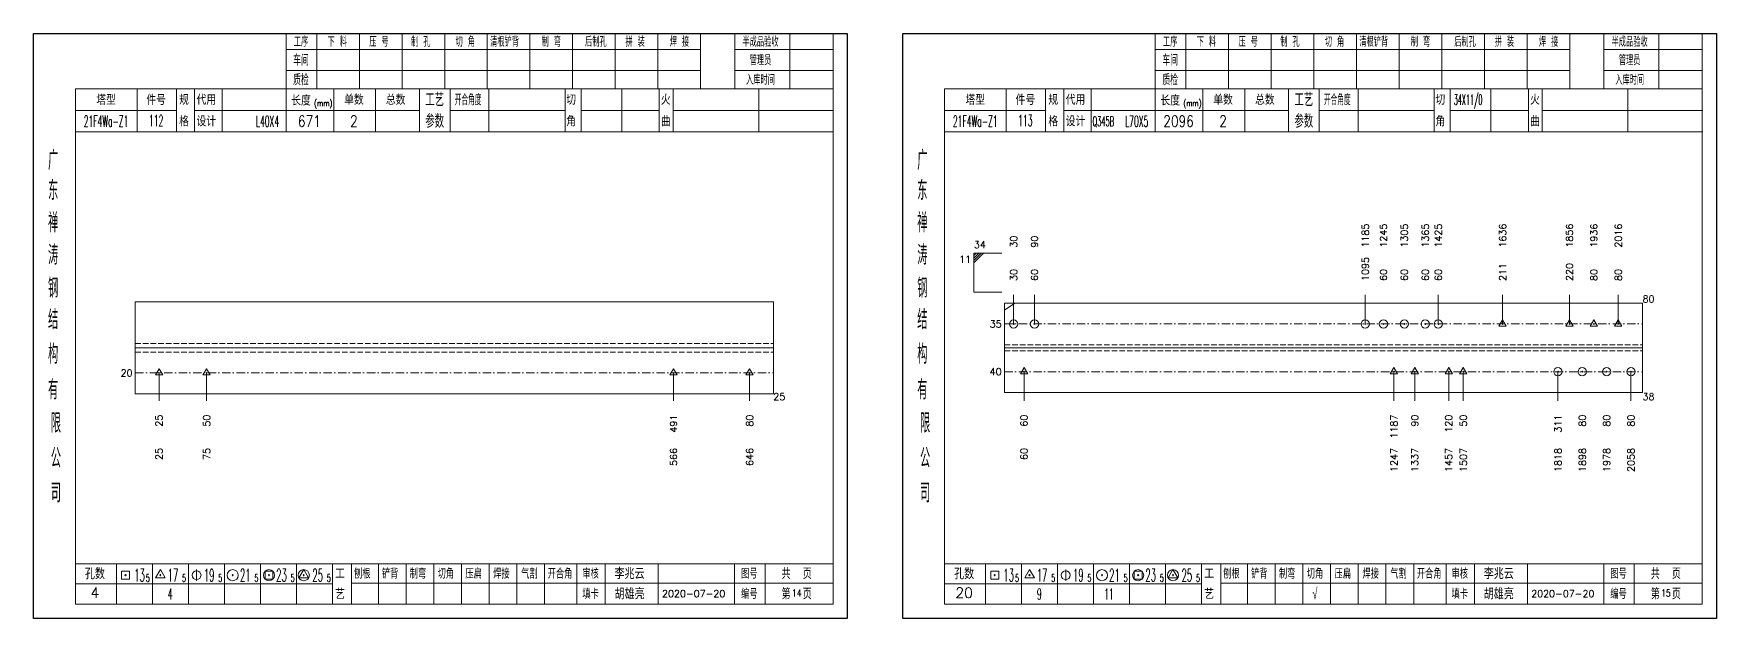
# Model space of a CAD drawing. Extents: x 1310 to 15542, y -76 to 8381.
# Drawn here: x 5574 to 6178, y 5794 to 6004 of the extents above; entities that cross this region are included whole.
import ezdxf
from ezdxf.enums import TextEntityAlignment as Align

# ---------------------------------------------------------------- set-up
doc = ezdxf.new("R2010")
doc.units = 0
doc.header["$MEASUREMENT"] = 0
doc.linetypes.add('一点画线', pattern=[5.2, 3, -1, 0.2, -1])
doc.linetypes.add('虚线', pattern=[2.75, 2, -0.75])
doc.layers.get('0').update_dxf_attribs({"linetype": 'CONTINUOUS', "lineweight": 25})
for name, color, linetype, lineweight in [('1', 7, 'CONTINUOUS', 25), ('4', 7, 'CONTINUOUS', 25), ('5', 7, 'CONTINUOUS', 25)]:
    doc.layers.add(name, color=color, linetype=linetype, lineweight=lineweight)
doc.styles.get("Standard").update_dxf_attribs({"font": 'simplex.shx', "width": 0.7, "height": 3, "bigfont": 'gbhzfs.shx'})

# ---------------------------------------------------------------- blocks, each defined once
blk = doc.blocks.new('孔17.5')
at = {"layer": '5', "color": 7, "linetype": 'Continuous', "lineweight": 13}
for p, q in [((0, 1), (-0.866, -0.5)), ((-0.1, -0.1), (0.1, 0.1)), ((0.1, -0.1), (-0.1, 0.1)), ((0.866, -0.5), (0, 1)), ((-0.866, -0.5), (0.866, -0.5))]:
    blk.add_line(p, q, dxfattribs=at)
blk = doc.blocks.new('孔21.5')
at = {"layer": '5', "color": 7, "linetype": 'Continuous', "lineweight": 13}
for p, q in [((-0.1, -0.1), (0.1, 0.1)), ((0.1, -0.1), (-0.1, 0.1))]:
    blk.add_line(p, q, dxfattribs=at)
blk.add_circle((0, 0), 1, dxfattribs=at)
blk = doc.blocks.new('CTJGK')
at = {"color": 6, "linetype": 'Continuous'}
for p, q in [((0, 209.97), (292.13, 209.97)), ((0, 0), (0, 209.97)), ((292.13, 209.97), (292.13, 0)), ((292.13, 0), (0, 0))]:
    blk.add_line(p, q, dxfattribs=at)

msp = doc.modelspace()

# ---------------------------------------------------------------- linework, layer by layer
at = {"color": 7, "linetype": 'Continuous', "lineweight": 13}
for p, q in [((5911.742, 5924.824), (5921.742, 5924.824)), ((5911.742, 5910.824), (5911.742, 5924.824)), ((5912.617, 5924.824), (5911.742, 5923.949)), ((5913.492, 5924.824), (5911.742, 5923.074)), ((5914.367, 5924.824), (5911.742, 5922.199)), ((5915.242, 5924.824), (5911.742, 5921.324)), ((5911.742, 5910.824), (5921.742, 5910.824)), ((5926.021, 5899.396), (5926.021, 5909.824)), ((5933.521, 5899.396), (5933.521, 5909.824)), ((6052.283, 5899.396), (6052.283, 5909.824)), ((6078.519, 5899.396), (6078.519, 5909.824)), ((6101.586, 5899.396), (6101.586, 5909.824)), ((6125.635, 5899.396), (6125.635, 5909.824)), ((6143.126, 5899.396), (6143.126, 5909.824)), ((5922.742, 5904.37), (5926.459, 5906.896)), ((5619.149, 5881.824), (5619.149, 5871.824)), ((5636.222, 5881.824), (5636.222, 5871.824)), ((5803.887, 5881.824), (5803.887, 5871.824)), ((5831.205, 5881.824), (5831.205, 5871.824)), ((5929.771, 5882.253), (5929.771, 5871.824)), ((6062.592, 5882.253), (6062.592, 5871.824)), ((6070.092, 5882.253), (6070.092, 5871.824)), ((6082.269, 5882.253), (6082.269, 5871.824)), ((6087.484, 5882.253), (6087.484, 5871.824)), ((6121.481, 5882.253), (6121.481, 5871.824)), ((6147.718, 5882.253), (6147.718, 5871.824))]:
    msp.add_line(p, q, dxfattribs=at)
at = {"color": 7, "linetype": 'Continuous', "lineweight": 18}
for p, q in [((5610.612, 5907.324), (5610.612, 5874.324)), ((5610.612, 5907.324), (5839.742, 5907.324)), ((5839.742, 5907.324), (5839.742, 5874.324)), ((5922.742, 5906.896), (5922.742, 5874.753)), ((5922.742, 5906.896), (6151.872, 5906.896)), ((6151.872, 5906.896), (6151.872, 5874.753)), ((5610.612, 5890.824), (5839.742, 5890.824)), ((5922.742, 5890.824), (6151.872, 5890.824))]:
    msp.add_line(p, q, dxfattribs=at)
at = {"color": 3, "linetype": '一点画线', "lineweight": 13}
for p, q in [((5922.742, 5899.396), (6151.872, 5899.396)), ((5610.612, 5881.824), (5839.742, 5881.824)), ((5922.742, 5882.253), (6151.872, 5882.253))]:
    msp.add_line(p, q, dxfattribs=at)
at = {"color": 1, "linetype": '虚线', "lineweight": 18}
for p, q in [((5610.612, 5892.324), (5839.742, 5892.324)), ((5922.742, 5891.896), (6151.872, 5891.896)), ((5610.612, 5889.324), (5839.742, 5889.324)), ((5922.742, 5889.753), (6151.872, 5889.753))]:
    msp.add_line(p, q, dxfattribs=at)
at = {"layer": '1', "color": 7, "linetype": 'Continuous', "lineweight": 18}
for p, q in [((5610.612, 5874.324), (5839.742, 5874.324)), ((5922.742, 5874.753), (6151.872, 5874.753))]:
    msp.add_line(p, q, dxfattribs=at)
at = {"layer": '4', "color": 1, "linetype": 'Continuous', "lineweight": 18}
for p, q in [((5574.112, 6003.651), (5574.112, 5793.681)), ((5866.242, 6003.651), (5574.112, 6003.651)), ((5664.742, 6003.651), (5664.742, 5983.811)), ((5675.772, 6003.651), (5675.772, 5983.791)), ((5691.082, 6003.651), (5691.082, 5983.791)), ((5706.402, 6003.651), (5706.402, 5983.791)), ((5721.712, 6003.651), (5721.712, 5983.791)), ((5737.022, 6003.651), (5737.022, 5983.791)), ((5752.332, 6003.651), (5752.332, 5983.791)), ((5767.652, 6003.651), (5767.652, 5983.791)), ((5782.962, 6003.651), (5782.962, 5983.791)), ((5798.272, 6003.651), (5798.272, 5983.791)), ((5813.582, 6003.651), (5813.582, 5983.811)), ((5813.582, 6003.651), (5813.582, 5983.791)), ((5825.862, 6003.651), (5825.862, 5983.791)), ((5845.612, 6003.651), (5845.612, 5983.791)), ((5861.192, 6003.651), (5861.192, 5983.791)), ((5866.242, 5973.851), (5866.242, 6003.651)), ((5886.242, 6003.651), (5886.242, 5793.681)), ((6178.372, 6003.651), (5886.242, 6003.651)), ((5976.872, 6003.651), (5976.872, 5983.811)), ((5987.902, 6003.651), (5987.902, 5983.791)), ((6003.212, 6003.651), (6003.212, 5983.791)), ((6018.532, 6003.651), (6018.532, 5983.791)), ((6033.842, 6003.651), (6033.842, 5983.791)), ((6049.152, 6003.651), (6049.152, 5983.791)), ((6064.462, 6003.651), (6064.462, 5983.791)), ((6079.782, 6003.651), (6079.782, 5983.791)), ((6095.092, 6003.651), (6095.092, 5983.791)), ((6110.402, 6003.651), (6110.402, 5983.791)), ((6125.712, 6003.651), (6125.712, 5983.811)), ((6125.712, 6003.651), (6125.712, 5983.791)), ((6137.992, 6003.651), (6137.992, 5983.791)), ((6157.742, 6003.651), (6157.742, 5983.791)), ((6173.322, 6003.651), (6173.322, 5983.791)), ((6178.372, 5973.851), (6178.372, 6003.651)), ((5813.582, 5997.921), (5664.742, 5997.921)), ((5861.192, 5997.921), (5825.862, 5997.921)), ((6125.712, 5997.921), (5976.872, 5997.921)), ((6173.322, 5997.921), (6137.992, 5997.921)), ((5813.582, 5990.441), (5664.742, 5990.441)), ((5861.192, 5990.441), (5825.862, 5990.441)), ((6125.712, 5990.441), (5976.872, 5990.441)), ((6173.322, 5990.441), (6137.992, 5990.441)), ((5589.122, 5983.791), (5589.122, 5798.731)), ((5861.192, 5983.791), (5589.122, 5983.791)), ((5611.242, 5983.801), (5611.242, 5968.381)), ((5625.392, 5968.381), (5625.392, 5983.791)), ((5631.892, 5968.381), (5631.892, 5983.791)), ((5641.762, 5983.791), (5641.762, 5968.381)), ((5664.742, 5983.811), (5664.742, 5968.381)), ((5681.862, 5983.791), (5681.862, 5968.381)), ((5696.912, 5983.791), (5696.912, 5968.381)), ((5712.612, 5983.791), (5712.612, 5968.381)), ((5723.672, 5983.791), (5723.672, 5968.381)), ((5737.622, 5983.791), (5737.622, 5968.381)), ((5764.922, 5983.791), (5764.922, 5968.381)), ((5770.682, 5983.791), (5770.682, 5968.381)), ((5785.302, 5983.791), (5785.302, 5968.381)), ((5798.762, 5983.791), (5798.762, 5968.381)), ((5803.752, 5983.791), (5803.752, 5968.381)), ((5834.492, 5983.791), (5834.492, 5968.381)), ((5861.192, 5798.731), (5861.192, 5983.791)), ((5901.252, 5983.791), (5901.252, 5798.731)), ((6173.322, 5983.791), (5901.252, 5983.791)), ((5923.372, 5983.801), (5923.372, 5968.381)), ((5937.522, 5968.381), (5937.522, 5983.791)), ((5944.022, 5968.381), (5944.022, 5983.791)), ((5953.892, 5983.791), (5953.892, 5968.381)), ((5976.872, 5983.811), (5976.872, 5968.381)), ((5993.992, 5983.791), (5993.992, 5968.381)), ((6009.042, 5983.791), (6009.042, 5968.381)), ((6024.742, 5983.791), (6024.742, 5968.381)), ((6035.802, 5983.791), (6035.802, 5968.381)), ((6049.752, 5983.791), (6049.752, 5968.381)), ((6077.052, 5983.791), (6077.052, 5968.381)), ((6082.812, 5983.791), (6082.812, 5968.381)), ((6097.432, 5983.791), (6097.432, 5968.381)), ((6110.892, 5983.791), (6110.892, 5968.381)), ((6115.882, 5983.791), (6115.882, 5968.381)), ((6146.622, 5983.791), (6146.622, 5968.381)), ((6173.322, 5798.731), (6173.322, 5983.791)), ((5625.392, 5976.031), (5589.122, 5976.031)), ((5712.612, 5976.081), (5631.892, 5976.081)), ((5723.672, 5976.081), (5764.922, 5976.081)), ((5770.682, 5976.081), (5798.762, 5976.081)), ((5803.752, 5976.081), (5861.372, 5976.081)), ((5866.242, 5793.681), (5866.242, 5973.851)), ((5937.522, 5976.031), (5901.252, 5976.031)), ((6024.742, 5976.081), (5944.022, 5976.081)), ((6035.802, 5976.081), (6077.052, 5976.081)), ((6082.812, 5976.081), (6110.892, 5976.081)), ((6115.882, 5976.081), (6173.502, 5976.081)), ((6178.372, 5793.681), (6178.372, 5973.851)), ((5861.372, 5968.381), (5589.122, 5968.381)), ((6173.502, 5968.381), (5901.252, 5968.381)), ((5589.122, 5813.261), (5861.192, 5813.261)), ((5603.812, 5813.261), (5603.812, 5798.731)), ((5616.742, 5798.731), (5616.742, 5813.261)), ((5629.672, 5813.261), (5629.672, 5798.731)), ((5642.592, 5798.731), (5642.592, 5813.261)), ((5655.522, 5813.261), (5655.522, 5798.731)), ((5668.452, 5798.731), (5668.452, 5813.261)), ((5681.372, 5798.731), (5681.372, 5813.261)), ((5688.242, 5798.731), (5688.242, 5813.261)), ((5697.902, 5798.731), (5697.902, 5813.261)), ((5707.842, 5798.731), (5707.842, 5813.261)), ((5717.782, 5798.731), (5717.782, 5813.261)), ((5727.732, 5798.731), (5727.732, 5813.261)), ((5737.672, 5798.731), (5737.672, 5813.261)), ((5747.612, 5798.731), (5747.612, 5813.261)), ((5757.562, 5798.731), (5757.562, 5813.261)), ((5769.202, 5798.731), (5769.202, 5813.261)), ((5779.352, 5798.731), (5779.352, 5813.261)), ((5798.412, 5798.731), (5798.412, 5813.261)), ((5825.792, 5798.731), (5825.792, 5813.261)), ((5836.752, 5798.731), (5836.752, 5813.261)), ((5901.252, 5813.261), (6173.322, 5813.261)), ((5915.942, 5813.261), (5915.942, 5798.731)), ((5928.872, 5798.731), (5928.872, 5813.261)), ((5941.802, 5813.261), (5941.802, 5798.731)), ((5954.722, 5798.731), (5954.722, 5813.261)), ((5967.652, 5813.261), (5967.652, 5798.731)), ((5980.582, 5798.731), (5980.582, 5813.261)), ((5993.502, 5798.731), (5993.502, 5813.261)), ((6000.372, 5798.731), (6000.372, 5813.261)), ((6010.032, 5798.731), (6010.032, 5813.261)), ((6019.972, 5798.731), (6019.972, 5813.261)), ((6029.912, 5798.731), (6029.912, 5813.261)), ((6039.862, 5798.731), (6039.862, 5813.261)), ((6049.802, 5798.731), (6049.802, 5813.261)), ((6059.742, 5798.731), (6059.742, 5813.261)), ((6069.692, 5798.731), (6069.692, 5813.261)), ((6081.332, 5798.731), (6081.332, 5813.261)), ((6091.482, 5798.731), (6091.482, 5813.261)), ((6110.542, 5798.731), (6110.542, 5813.261)), ((6137.922, 5798.731), (6137.922, 5813.261)), ((6148.882, 5798.731), (6148.882, 5813.261)), ((5681.372, 5806.131), (5589.122, 5806.131)), ((5688.202, 5806.291), (5861.192, 5806.291)), ((5993.502, 5806.131), (5901.252, 5806.131)), ((6000.332, 5806.291), (6173.322, 5806.291)), ((5589.122, 5798.731), (5861.192, 5798.731)), ((5901.252, 5798.731), (6173.322, 5798.731)), ((5574.112, 5793.681), (5866.242, 5793.681)), ((5886.242, 5793.681), (6178.372, 5793.681))]:
    msp.add_line(p, q, dxfattribs=at)
at = {"layer": '4', "color": 7, "linetype": 'Continuous', "lineweight": 13}
for p, q in [((5605.698, 5807.767), (5605.698, 5810.595)), ((5605.698, 5810.595), (5608.526, 5810.595)), ((5608.526, 5807.767), (5605.698, 5807.767)), ((5606.912, 5808.981), (5607.312, 5809.381)), ((5607.312, 5808.981), (5606.912, 5809.381)), ((5608.526, 5810.595), (5608.526, 5807.767)), ((5619.612, 5811.181), (5617.88, 5808.181)), ((5617.88, 5808.181), (5621.344, 5808.181)), ((5619.412, 5808.981), (5619.812, 5809.381)), ((5619.812, 5808.981), (5619.412, 5809.381)), ((5621.344, 5808.181), (5619.612, 5811.181)), ((5632.612, 5811.181), (5632.612, 5807.181)), ((5645.412, 5808.981), (5645.812, 5809.381)), ((5645.812, 5808.981), (5645.412, 5809.381)), ((5657.198, 5807.767), (5657.198, 5810.595)), ((5657.198, 5810.595), (5660.026, 5810.595)), ((5660.026, 5807.767), (5657.198, 5807.767)), ((5658.412, 5808.981), (5658.812, 5809.381)), ((5658.812, 5808.981), (5658.412, 5809.381)), ((5660.026, 5810.595), (5660.026, 5807.767)), ((5671.112, 5811.181), (5669.38, 5808.181)), ((5669.38, 5808.181), (5672.844, 5808.181)), ((5670.912, 5808.981), (5671.312, 5809.381)), ((5671.312, 5808.981), (5670.912, 5809.381)), ((5672.844, 5808.181), (5671.112, 5811.181)), ((5917.828, 5807.767), (5917.828, 5810.595)), ((5917.828, 5810.595), (5920.656, 5810.595)), ((5920.656, 5807.767), (5917.828, 5807.767)), ((5919.042, 5808.981), (5919.442, 5809.381)), ((5919.442, 5808.981), (5919.042, 5809.381)), ((5920.656, 5810.595), (5920.656, 5807.767)), ((5931.742, 5811.181), (5930.01, 5808.181)), ((5930.01, 5808.181), (5933.474, 5808.181)), ((5931.542, 5808.981), (5931.942, 5809.381)), ((5931.942, 5808.981), (5931.542, 5809.381)), ((5933.474, 5808.181), (5931.742, 5811.181)), ((5944.742, 5811.181), (5944.742, 5807.181)), ((5957.542, 5808.981), (5957.942, 5809.381)), ((5957.942, 5808.981), (5957.542, 5809.381)), ((5969.328, 5807.767), (5969.328, 5810.595)), ((5969.328, 5810.595), (5972.156, 5810.595)), ((5972.156, 5807.767), (5969.328, 5807.767)), ((5970.542, 5808.981), (5970.942, 5809.381)), ((5970.942, 5808.981), (5970.542, 5809.381)), ((5972.156, 5810.595), (5972.156, 5807.767)), ((5983.242, 5811.181), (5981.51, 5808.181)), ((5981.51, 5808.181), (5984.974, 5808.181)), ((5983.042, 5808.981), (5983.442, 5809.381)), ((5983.442, 5808.981), (5983.042, 5809.381)), ((5984.974, 5808.181), (5983.242, 5811.181))]:
    msp.add_line(p, q, dxfattribs=at)
for centre, radius in [((5632.612, 5809.181), 1.6), ((5645.612, 5809.181), 2), ((5658.612, 5809.181), 2), ((5671.112, 5809.181), 2), ((5944.742, 5809.181), 1.6), ((5957.742, 5809.181), 2), ((5970.742, 5809.181), 2), ((5983.242, 5809.181), 2)]:
    msp.add_circle(centre, radius, dxfattribs=at)

# ---------------------------------------------------------------- block references
at = {"color": 0, "linetype": 'Continuous'}
for p in [(5574.112, 5793.681), (5886.242, 5793.681)]:
    msp.add_blockref('CTJGK', p, dxfattribs=at)
at = {"color": 8, "linetype": 'Continuous', "lineweight": 9, "xscale": 1.5, "yscale": 1.5, "zscale": 1.5}
for name, p in [('孔21.5', (5926.021, 5899.396)), ('孔21.5', (5933.521, 5899.396)), ('孔21.5', (6052.283, 5899.396)), ('孔21.5', (6058.842, 5899.396)), ('孔21.5', (6066.342, 5899.396)), ('孔21.5', (6073.842, 5899.396)), ('孔21.5', (6078.519, 5899.396)), ('孔17.5', (6101.586, 5899.396)), ('孔17.5', (6125.635, 5899.396)), ('孔17.5', (6134.381, 5899.396)), ('孔17.5', (6143.126, 5899.396))]:
    msp.add_blockref(name, p, dxfattribs=at)
at = {"layer": '1', "color": 8, "linetype": 'Continuous', "lineweight": 9, "xscale": 1.5, "yscale": 1.5, "zscale": 1.5}
for name, p in [('孔17.5', (5619.149, 5881.824)), ('孔17.5', (5636.222, 5881.824)), ('孔17.5', (5803.887, 5881.824)), ('孔17.5', (5831.205, 5881.824)), ('孔17.5', (5929.771, 5882.253)), ('孔17.5', (6062.592, 5882.253)), ('孔17.5', (6070.092, 5882.253)), ('孔17.5', (6082.269, 5882.253)), ('孔17.5', (6087.484, 5882.253)), ('孔21.5', (6121.481, 5882.253)), ('孔21.5', (6130.227, 5882.253)), ('孔21.5', (6138.972, 5882.253)), ('孔21.5', (6147.718, 5882.253))]:
    msp.add_blockref(name, p, dxfattribs=at)

# ---------------------------------------------------------------- texts
at = {"color": 7, "linetype": 'Continuous', "lineweight": 13}
for s, p in [('1185', (6052.283, 5926.824)), ('1245', (6058.842, 5926.824)), ('1305', (6066.342, 5926.824)), ('1365', (6073.842, 5926.824)), ('1425', (6078.519, 5926.824)), ('1636', (6101.586, 5926.824)), ('1856', (6125.635, 5926.824)), ('1936', (6134.381, 5926.824)), ('2016', (6143.126, 5926.824)), ('30', (5926.021, 5926.824)), ('90', (5933.521, 5926.824))]:
    msp.add_text(s, height=2.5, rotation=90, dxfattribs=at).set_placement(p, align=Align.MIDDLE_LEFT)
msp.add_text('34', height=2.5, dxfattribs=at).set_placement((5911.742, 5925.824), align=Align.BOTTOM_LEFT)
msp.add_text('11', height=2.5, dxfattribs=at).set_placement((5910.742, 5923.824), align=Align.TOP_RIGHT)
at = {"color": 8, "linetype": 'Continuous', "lineweight": 9}
for s, p in [('1095', (6052.283, 5914.824)), ('30', (5926.021, 5914.824)), ('60', (5933.521, 5914.824)), ('60', (6058.842, 5914.824)), ('60', (6066.342, 5914.824)), ('60', (6073.842, 5914.824)), ('60', (6078.519, 5914.824)), ('211', (6101.586, 5914.824)), ('220', (6125.635, 5914.824)), ('80', (6134.381, 5914.824)), ('80', (6143.126, 5914.824))]:
    msp.add_text(s, height=2.5, rotation=90, dxfattribs=at).set_placement(p, align=Align.MIDDLE_LEFT)
at = {"color": 7, "linetype": 'Continuous', "lineweight": 13}
msp.add_text('80', height=2.5, dxfattribs=at).set_placement((6151.872, 5908.324), align=Align.MIDDLE_LEFT)
for s, p in [('35', (5921.742, 5899.396)), ('20', (5609.612, 5881.824)), ('40', (5921.742, 5882.253))]:
    msp.add_text(s, height=2.5, dxfattribs=at).set_placement(p, align=Align.MIDDLE_RIGHT)
at = {"layer": '1', "color": 7, "linetype": 'Continuous', "lineweight": 13}
for s, p in [('25', (5839.742, 5873.324)), ('38', (6151.872, 5873.324))]:
    msp.add_text(s, height=2.5, dxfattribs=at).set_placement(p, align=Align.MIDDLE_LEFT)
at = {"layer": '1', "color": 8, "linetype": 'Continuous', "lineweight": 9}
for s, p in [('25', (5619.149, 5866.824)), ('50', (5636.222, 5866.824)), ('491', (5803.887, 5866.824)), ('80', (5831.205, 5866.824)), ('60', (5929.771, 5866.824)), ('1187', (6062.592, 5866.824)), ('90', (6070.092, 5866.824)), ('120', (6082.269, 5866.824)), ('50', (6087.484, 5866.824)), ('311', (6121.481, 5866.824)), ('80', (6130.227, 5866.824)), ('80', (6138.972, 5866.824)), ('80', (6147.718, 5866.824))]:
    msp.add_text(s, height=2.5, rotation=90, dxfattribs=at).set_placement(p, align=Align.MIDDLE_RIGHT)
at = {"layer": '1', "color": 7, "linetype": 'Continuous', "lineweight": 13}
for s, p in [('25', (5619.149, 5854.824)), ('75', (5636.222, 5854.824)), ('566', (5803.887, 5854.824)), ('646', (5831.205, 5854.824)), ('60', (5929.771, 5854.824)), ('1247', (6062.592, 5854.824)), ('1337', (6070.092, 5854.824)), ('1457', (6082.269, 5854.824)), ('1507', (6087.484, 5854.824)), ('1818', (6121.481, 5854.824)), ('1898', (6130.227, 5854.824)), ('1978', (6138.972, 5854.824)), ('2058', (6147.718, 5854.824))]:
    msp.add_text(s, height=2.5, rotation=90, dxfattribs=at).set_placement(p, align=Align.MIDDLE_RIGHT)
at = {"layer": '4', "color": 1, "linetype": 'Continuous', "lineweight": 25}
for s, height, width, p in [('工序', 3.7, 0.7, (5670.112, 6000.781)), ('下 料', 3.7, 0.7, (5683.112, 6000.781)), ('压 号', 3.7, 0.7, (5698.112, 6000.781)), ('制 孔', 3.7, 0.7, (5713.112, 6000.781)), ('切 角', 3.7, 0.7, (5729.112, 6000.781)), ('清根铲背 ', 3.7, 0.7, (5744.112, 6000.781)), (' 制 弯', 3.7, 0.7, (5759.112, 6000.781)), (' 后制孔', 3.7, 0.7, (5775.112, 6000.781)), ('拼 装', 3.7, 0.7, (5790.112, 6000.781)), (' 焊 接', 3.7, 0.7, (5805.112, 6000.781)), ('半成品验收', 3.7, 0.7, (5835.112, 6000.781)), ('工序', 3.7, 0.7, (5982.242, 6000.781)), ('下 料', 3.7, 0.7, (5995.242, 6000.781)), ('压 号', 3.7, 0.7, (6010.242, 6000.781)), ('制 孔', 3.7, 0.7, (6025.242, 6000.781)), ('切 角', 3.7, 0.7, (6041.242, 6000.781)), ('清根铲背 ', 3.7, 0.7, (6056.242, 6000.781)), (' 制 弯', 3.7, 0.7, (6071.242, 6000.781)), (' 后制孔', 3.7, 0.7, (6087.242, 6000.781)), ('拼 装', 3.7, 0.7, (6102.242, 6000.781)), (' 焊 接', 3.7, 0.7, (6117.242, 6000.781)), ('半成品验收', 3.7, 0.7, (6147.242, 6000.781)), ('车间', 4, 0.7, (5670.112, 5994.181)), ('管理员', 3.7, 0.7, (5835.112, 5994.181)), ('车间', 4, 0.7, (5982.242, 5994.181)), ('管理员', 3.7, 0.7, (6147.242, 5994.181)), ('质检', 4, 0.7, (5670.112, 5987.121)), ('入库时间', 3.7, 0.7, (5835.112, 5987.121)), ('质检', 4, 0.7, (5982.242, 5987.121)), ('入库时间', 3.7, 0.7, (6147.242, 5987.121)), ('工艺', 4.8, 0.7, (5718.112, 5979.941)), ('开合角度', 4, 0.6, (5730.112, 5979.941)), ('工艺', 4.8, 0.7, (6030.242, 5979.941)), ('开合角度', 4, 0.6, (6042.242, 5979.941)), ('34X11/0', 3.8, 0.4, (6089.242, 5979.941)), ('(mm)', 2.24, 0.7, (5678.112, 5978.681)), ('(mm)', 2.24, 0.7, (5990.242, 5978.681)), ('21F4Wa-Z1', 4, 0.5, (5600.112, 5972.201)), ('112', 4, 0.5, (5618.112, 5972.451)), ('L40X4', 4, 0.5, (5658.112, 5972.181)), ('671', 4, 0.8, (5673.112, 5972.231)), ('2', 4, 0.8, (5689.112, 5972.231)), ('参数', 4.8, 0.7, (5718.112, 5972.231)), ('21F4Wa-Z1', 4, 0.5, (5912.242, 5972.201)), ('113', 4, 0.5, (5930.242, 5972.451)), ('Q345B', 3.5, 0.5, (5958.242, 5972.181)), ('L70X5', 4, 0.5, (5970.242, 5972.181)), ('2096', 4, 0.8, (5985.242, 5972.231)), ('2', 4, 0.8, (6001.242, 5972.231)), ('参数', 4.8, 0.7, (6030.242, 5972.231)), ('广', 6.96, 0.7, (5581.112, 5958.151)), ('广', 6.96, 0.7, (5893.242, 5958.151)), ('东', 6.96, 0.7, (5581.112, 5947.361)), ('东', 6.96, 0.7, (5893.242, 5947.361)), ('禅', 6.96, 0.7, (5581.112, 5935.771)), ('禅', 6.96, 0.7, (5893.242, 5935.771)), ('涛', 6.96, 0.7, (5581.112, 5924.171)), ('涛', 6.96, 0.7, (5893.242, 5924.171)), ('钢', 6.96, 0.7, (5581.112, 5912.281)), ('钢', 6.96, 0.7, (5893.242, 5912.281)), ('结', 6.96, 0.7, (5581.112, 5900.971)), ('结', 6.96, 0.7, (5893.242, 5900.971)), ('构', 6.96, 0.7, (5581.112, 5888.591)), ('构', 6.96, 0.7, (5893.242, 5888.591)), ('有', 6.96, 0.7, (5581.112, 5875.781)), ('有', 6.96, 0.7, (5893.242, 5875.781)), ('限', 6.96, 0.7, (5582.112, 5863.781)), ('限', 6.96, 0.7, (5894.242, 5863.781)), ('公', 6.96, 0.7, (5582.112, 5851.241)), ('公', 6.96, 0.7, (5894.242, 5851.241)), ('司', 6.96, 0.7, (5582.112, 5838.761)), ('司', 6.96, 0.7, (5894.242, 5838.761)), ('13', 4.47, 0.5, (5612.112, 5809.181)), ('5', 2.68, 0.6, (5615.112, 5808.181)), ('17', 4.47, 0.5, (5624.112, 5809.181)), ('5', 2.68, 0.6, (5628.112, 5808.181)), ('19', 4.47, 0.5, (5637.112, 5809.181)), ('5', 2.68, 0.6, (5641.112, 5808.181)), ('21', 4.47, 0.5, (5650.112, 5809.181)), ('5', 2.68, 0.6, (5654.112, 5808.181)), ('23', 4.47, 0.5, (5663.112, 5809.181)), ('5', 2.68, 0.6, (5667.112, 5808.181)), ('25', 4.47, 0.5, (5676.112, 5809.181)), ('5', 2.68, 0.6, (5680.112, 5808.181)), ('刨根', 3.7, 0.8, (5692.112, 5809.781)), ('铲背', 3.7, 0.8, (5702.112, 5809.781)), ('制弯', 3.7, 0.8, (5712.112, 5809.781)), ('切角', 3.7, 0.8, (5722.112, 5809.781)), ('压扁', 3.7, 0.8, (5732.112, 5809.781)), ('焊接', 3.7, 0.8, (5742.112, 5809.781)), ('气割', 3.7, 0.8, (5752.112, 5809.781)), ('开合角', 3.7, 0.8, (5763.112, 5809.781)), ('审核', 3.7, 0.8, (5774.112, 5809.781)), ('图号', 3.7, 0.8, (5831.112, 5809.781)), ('共  页', 4, 0.8, (5848.112, 5809.781)), ('13', 4.47, 0.5, (5924.242, 5809.181)), ('5', 2.68, 0.6, (5927.242, 5808.181)), ('17', 4.47, 0.5, (5936.242, 5809.181)), ('5', 2.68, 0.6, (5940.242, 5808.181)), ('19', 4.47, 0.5, (5949.242, 5809.181)), ('5', 2.68, 0.6, (5953.242, 5808.181)), ('21', 4.47, 0.5, (5962.242, 5809.181)), ('5', 2.68, 0.6, (5966.242, 5808.181)), ('23', 4.47, 0.5, (5975.242, 5809.181)), ('5', 2.68, 0.6, (5979.242, 5808.181)), ('25', 4.47, 0.5, (5988.242, 5809.181)), ('5', 2.68, 0.6, (5992.242, 5808.181)), ('刨根', 3.7, 0.8, (6004.242, 5809.781)), ('铲背', 3.7, 0.8, (6014.242, 5809.781)), ('制弯', 3.7, 0.8, (6024.242, 5809.781)), ('切角', 3.7, 0.8, (6034.242, 5809.781)), ('压扁', 3.7, 0.8, (6044.242, 5809.781)), ('焊接', 3.7, 0.8, (6054.242, 5809.781)), ('气割', 3.7, 0.8, (6064.242, 5809.781)), ('开合角', 3.7, 0.8, (6075.242, 5809.781)), ('审核', 3.7, 0.8, (6086.242, 5809.781)), ('图号', 3.7, 0.8, (6143.242, 5809.781)), ('共  页', 4, 0.8, (6160.242, 5809.781)), ('4', 4, 0.5, (5623.112, 5802.431)), ('填卡', 3.7, 0.8, (5774.112, 5802.511)), ('编号', 3.7, 0.8, (5831.112, 5802.511)), ('第  页', 4, 0.8, (5848.112, 5802.511)), ('9', 4, 0.5, (5935.242, 5802.431)), ('11', 4, 0.5, (5960.242, 5802.431)), ('√', 4, 0.6, (6034.242, 5802.511)), ('填卡', 3.7, 0.8, (6086.242, 5802.511)), ('编号', 3.7, 0.8, (6143.242, 5802.511)), ('第  页', 4, 0.8, (6160.242, 5802.511))]:
    msp.add_text(s, height=height, dxfattribs=dict(at, width=width)).set_placement(p, align=Align.MIDDLE_CENTER)
for s, height, p in [('单数', 3.7, (5689.112, 5979.941)), ('总数', 3.7, (5704.112, 5979.941)), ('单数', 3.7, (6001.242, 5979.941)), ('总数', 3.7, (6016.242, 5979.941)), ('塔型', 3.7, (5600.112, 5979.911)), ('件号', 3.7, (5618.112, 5979.911)), ('规', 3.7, (5628.112, 5979.941)), ('代用', 3.7, (5636.112, 5979.941)), ('长度', 3.7, (5670.112, 5979.681)), ('切', 3.7, (5767.112, 5979.941)), ('火', 3.7, (5801.112, 5979.941)), ('塔型', 3.7, (5912.242, 5979.911)), ('件号', 3.7, (5930.242, 5979.911)), ('规', 3.7, (5940.242, 5979.941)), ('代用', 3.7, (5948.242, 5979.941)), ('长度', 3.7, (5982.242, 5979.681)), ('切', 3.7, (6079.242, 5979.941)), ('火', 3.7, (6113.242, 5979.941)), ('格', 3.7, (5628.112, 5972.231)), ('设计', 3.7, (5636.112, 5972.231)), ('角', 3.7, (5767.112, 5972.231)), ('曲', 3.7, (5801.112, 5972.231)), ('格', 3.7, (5940.242, 5972.231)), ('设计', 3.7, (5948.242, 5972.231)), ('角', 3.7, (6079.242, 5972.231)), ('曲', 3.7, (6113.242, 5972.231)), ('孔数', 4, (5596.112, 5809.701)), ('工', 3.7, (5684.112, 5809.781)), ('李兆云', 4, (5788.112, 5809.781)), ('孔数', 4, (5908.242, 5809.701)), ('工', 3.7, (5996.242, 5809.781)), ('李兆云', 4, (6100.242, 5809.781)), ('4', 3.7, (5596.112, 5802.871)), ('艺', 3.7, (5684.112, 5802.431)), ('胡雄亮', 4, (5788.112, 5802.511)), ('2020-07-20', 2.5, (5811.112, 5802.511)), ('20', 3.7, (5908.242, 5802.871)), ('艺', 3.7, (5996.242, 5802.431)), ('胡雄亮', 4, (6100.242, 5802.511)), ('2020-07-20', 2.5, (6123.242, 5802.511))]:
    msp.add_text(s, height=height, dxfattribs=at).set_placement(p, align=Align.MIDDLE_CENTER)
at = {"layer": '4', "color": 6, "linetype": 'Continuous', "lineweight": 25, "width": 0.8}
for s, p in [('14', (5848.137, 5802.739)), ('15', (6160.267, 5802.739))]:
    msp.add_text(s, height=2.5, dxfattribs=at).set_placement(p, align=Align.MIDDLE_CENTER)

doc.saveas('drawing.dxf')
